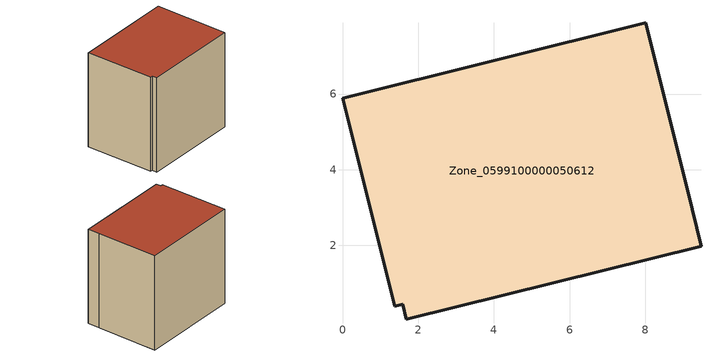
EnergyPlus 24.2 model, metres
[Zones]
Zone_0599100000050612
 floor ground (C_G): 9.25,2.95 9.47,1.98 1.69,0.05 1.59,0.44 1.38,0.39 0,5.89 8.01,7.88 z0
 wall outside (C_F): 9.47,1.98 9.25,2.95 8.01,7.88 0,5.89 1.38,0.39 1.59,0.44 1.69,0.05 9.47,1.98 z0:7.93
 roof outside (C_R): 9.25,2.95 8.01,7.88 0,5.89 1.38,0.39 1.59,0.44 1.69,0.05 9.47,1.98 z7.93
[BUILDING]
Pand.0599100000050612: North Axis=0; Terrain=City; Loads Convergence Tolerance Value=0.04; Temperature Convergence Tolerance Value=0.4; Solar Distribution=FullExterior; Maximum Number of Warmup Days=25; Minimum Number of Warmup Days=1
[Site:Location]
Rotterdam.The.Hague.AP_ZH_NLD Design_Conditions: Latitude=51.96; Longitude=4.45; Time Zone=1; Elevation=-4.5
[SITE:GROUNDTEMPERATURE:BUILDINGSURFACE]
18, 18, 18, 18, 18, 18, 18, 18, 18, 18, 18, 18
[MATERIAL] Thermal Absorptance=0.9; Solar Absorptance=0.7; Visible Absorptance=0.7
Name | Roughness | Thickness | Conductivity | Density | Specific Heat
G.TI.1965-1974 | MediumSmooth | 0.15 | 0.882353 | 540 | 1210
F.TI.1965-1974 | Rough | 0.3 | 0.697674 | 1920 | 840
R.TI.1965-1974 | MediumRough | 0.2 | 0.232558 | 1500 | 1000
[CONSTRUCTION]
C_G: G.TI.1965-1974
C_F: F.TI.1965-1974
C_R: R.TI.1965-1974
[ZONE]
Zone_0599100000050612: Type=1; Multiplier=1; Ceiling Height=Autocalculate; Volume=Autocalculate; Floor Area=autocalculate; Part of Total Floor Area=Yes
[ZONEINFILTRATION:DESIGNFLOWRATE]
Infil_Zone_0599100000050612: Zone or ZoneList or Space or SpaceList=Zone_0599100000050612; Schedule=AlwaysOn; Design Flow Rate Calculation Method=Flow/Area; Flow Rate per Floor Area=0.003; Constant Term Coefficient=1; Temperature Term Coefficient=0; Velocity Term Coefficient=0; Velocity Squared Term Coefficient=0
[HVACTEMPLATE:ZONE:IDEALLOADSAIRSYSTEM]
Zone_0599100000050612: Maximum Heating Supply Air Temperature=50; Minimum Cooling Supply Air Temperature=13; Maximum Heating Supply Air Humidity Ratio=0.0156; Minimum Cooling Supply Air Humidity Ratio=0.0077; Heating Limit=NoLimit; Cooling Limit=NoLimit; Dehumidification Control Type=ConstantSensibleHeatRatio; Cooling Sensible Heat Ratio=0.7; Dehumidification Setpoint=60; Humidification Control Type=None; Humidification Setpoint=30; Outdoor Air Method=None; Outdoor Air Flow Rate per Person=0.00944; Outdoor Air Flow Rate per Zone Floor Area=0; Outdoor Air Flow Rate per Zone=0; Demand Controlled Ventilation Type=None; Outdoor Air Economizer Type=NoEconomizer; Heat Recovery Type=None; Sensible Heat Recovery Effectiveness=0.7; Latent Heat Recovery Effectiveness=0.65
[ZONECONTROL:THERMOSTAT]
ThermostatControl_Zone_0599100000050612: Zone or ZoneList=Zone_0599100000050612; Control Type Schedule=DualSetpointControlType; Control 1=Thermostat_Zone_0599100000050612; Temperature Difference Between Cutout And Setpoint=0
[THERMOSTATSETPOINT:DUALSETPOINT]
Thermostat_Zone_0599100000050612: Heating Setpoint Temperature Schedule=HeatingSetpoint_Zone_0599100000050612; Cooling Setpoint Temperature Schedule=CoolingSetpoint_Zone_0599100000050612
[SCHEDULE:COMPACT]
HeatingSetpoint_Zone_0599100000050612: Through: 12/31, For: AllDays, Until: 24:00, 21
CoolingSetpoint_Zone_0599100000050612: Through: 12/31, For: AllDays, Until: 24:00, 24
DualSetpointControlType: Through: 12/31, For: AllDays, Until: 24:00, 4
AlwaysOn: Through: 12/31, For: AllDays, Until: 24:00, 1
